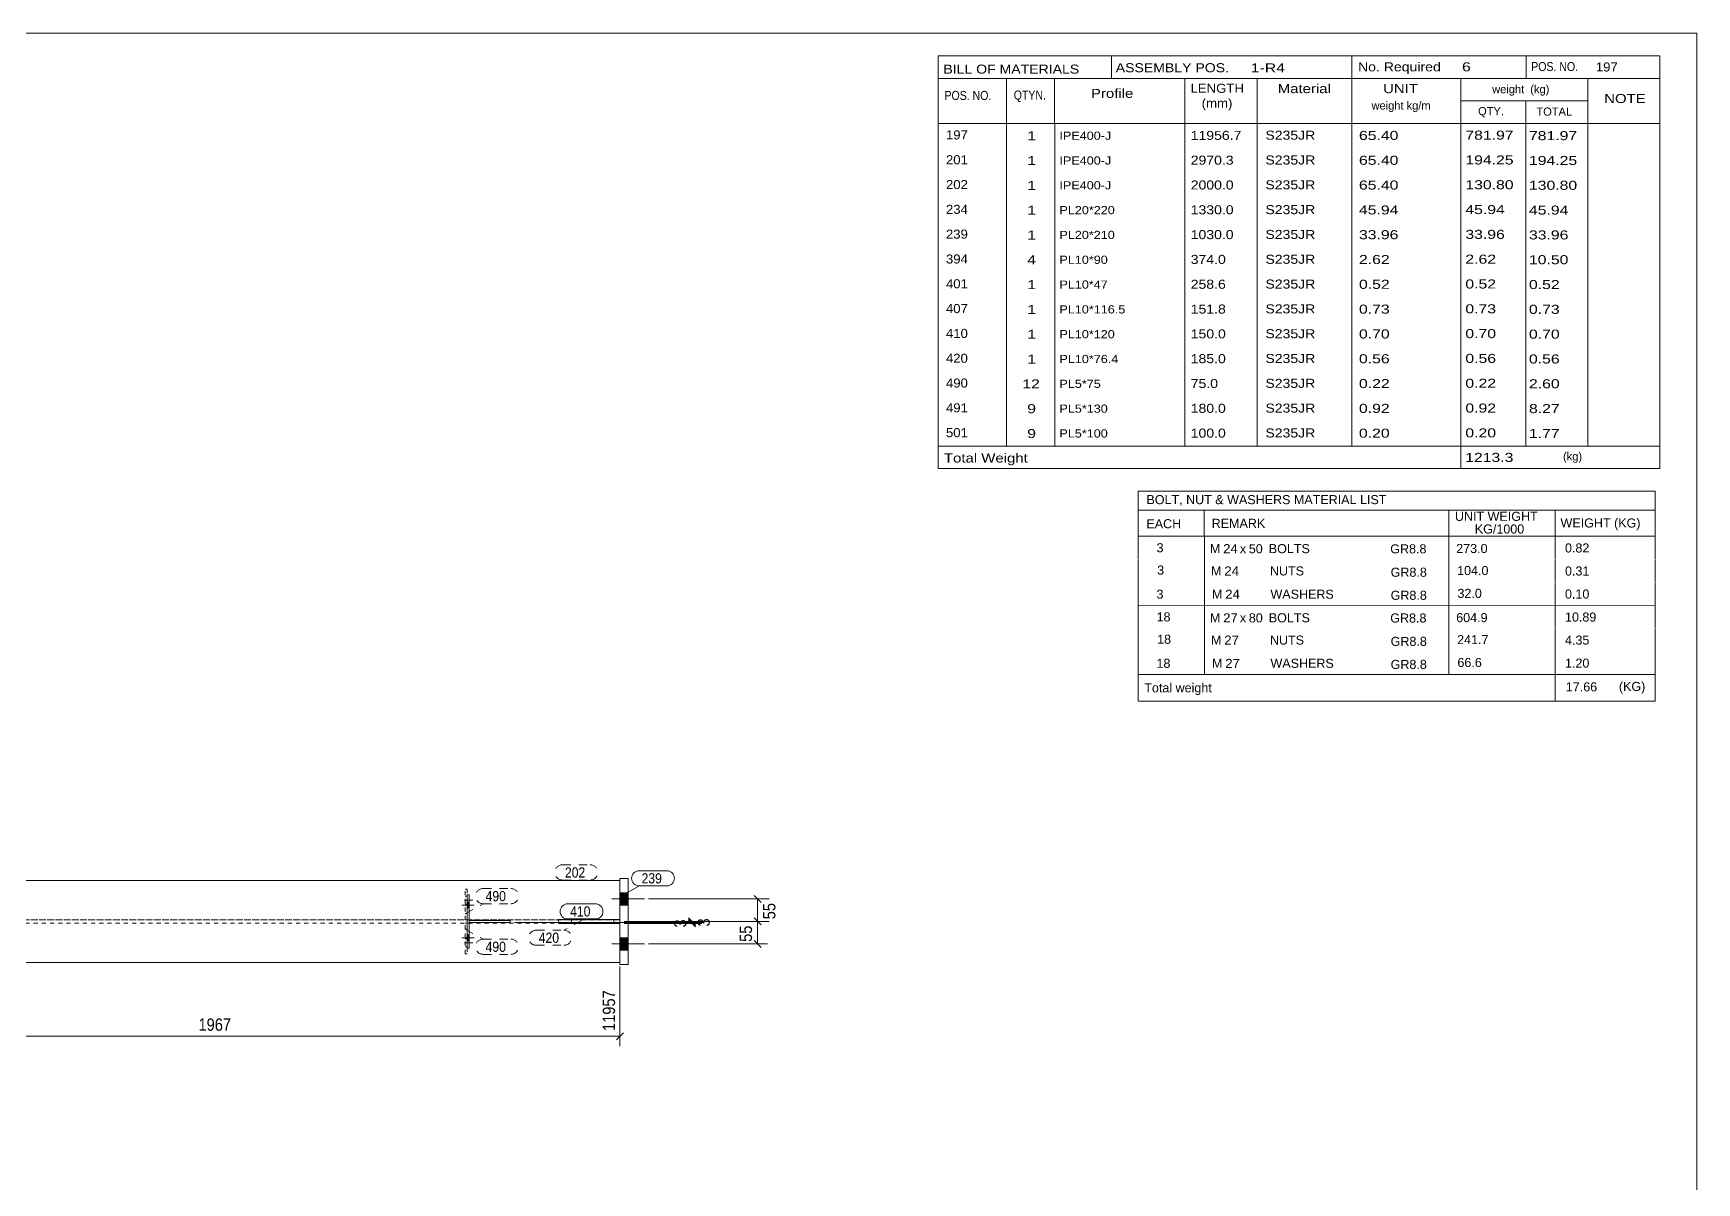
# Model space of a CAD drawing. Header units: millimetres. Extents: x 2 to 1174, y 1 to 825.
# Drawn here: x 768.3 to 1174, y 544.7 to 825 of the extents above; entities that cross this region are included whole.
import ezdxf

# ---------------------------------------------------------------- set-up
doc = ezdxf.new("R2010")
doc.units = ezdxf.units.MM
for name, pattern in [('XKITLINE00', [0]), ('XKITLINE01', [4, 1, -1, 1, -1]), ('XKITLINE02', [4, 2, -2])]:
    doc.linetypes.add(name, pattern=pattern)
for name, color, linetype, lineweight in [('Bolt', 3, 'Continuous', 0), ('Dimensions', 7, 'Continuous', 0), ('DrawingSheet', 5, 'Continuous', 0), ('OtherObjectType', 7, 'Continuous', 0), ('Part', 2, 'Continuous', 0), ('PartMark', 7, 'Continuous', 0)]:
    doc.layers.add(name, color=color, linetype=linetype, lineweight=lineweight)
doc.styles.add('ARIAL', font='ARIAL.TTF')
doc.styles.add('ARIAL_NARROW', font='ARIALN.TTF')

# ---------------------------------------------------------------- blocks, each defined once
blk = doc.blocks.new('*A87')
at = {"layer": 'Bolt'}
for points in [[(874.14, 613.14), (874.64, 613.14), (874.64, 611.74), (874.14, 611.74)], [(874.14, 613.14), (874.64, 613.14), (874.64, 611.74), (874.14, 611.74)], [(874.14, 605.14), (874.64, 605.14), (874.64, 603.74), (874.14, 603.74)], [(874.14, 605.14), (874.64, 605.14), (874.64, 603.74), (874.14, 603.74)]]:
    blk.add_hatch(color=3, dxfattribs=at).paths.add_polyline_path(points, flags=17)
at = {"layer": 'Bolt', "color": 3, "linetype": 'XKITLINE00', "lineweight": 0}
for p, q in [((874.64, 613.14), (874.14, 613.14)), ((874.64, 613.14), (874.14, 613.14)), ((875.8, 612.44), (872.8, 612.44)), ((875.8, 612.44), (872.8, 612.44)), ((874.64, 611.74), (874.14, 611.74)), ((874.64, 611.74), (874.14, 611.74)), ((874.64, 605.14), (874.14, 605.14)), ((874.64, 605.14), (874.14, 605.14)), ((875.8, 604.44), (872.8, 604.44)), ((875.8, 604.44), (872.8, 604.44)), ((874.64, 603.74), (874.14, 603.74)), ((874.64, 603.74), (874.14, 603.74))]:
    blk.add_line(p, q, dxfattribs=at)
blk = doc.blocks.new('*A89')
at = {"layer": 'Part', "color": 2, "linetype": 'XKITLINE00', "lineweight": 0}
for p, q in [((911.38, 618.44), (699.71, 618.44)), ((911.38, 598.44), (699.71, 598.44))]:
    blk.add_line(p, q, dxfattribs=at)
at = {"layer": 'Part', "color": 7, "linetype": 'XKITLINE01', "lineweight": 0}
for p, q in [((911.38, 618.44), (911.38, 598.44)), ((699.71, 608.84), (911.38, 608.84)), ((911.38, 608.04), (699.71, 608.04))]:
    blk.add_line(p, q, dxfattribs=at)
blk = doc.blocks.new('*A90')
at = {"layer": 'Part', "color": 2, "linetype": 'XKITLINE00', "lineweight": 0}
for p, q in [((911.38, 608.94), (896.38, 608.94)), ((896.38, 608.94), (896.38, 607.94)), ((911.38, 607.94), (911.38, 608.94)), ((911.38, 607.94), (896.38, 607.94))]:
    blk.add_line(p, q, dxfattribs=at)
at = {"layer": 'Part', "color": 7, "linetype": 'XKITLINE01', "lineweight": 0}
blk.add_line((909.88, 607.94), (909.88, 608.94), dxfattribs=at)
blk = doc.blocks.new('*A91')
at = {"layer": 'Part', "color": 2, "linetype": 'XKITLINE00', "lineweight": 0}
for p, q in [((911.38, 618.94), (913.38, 618.94)), ((911.38, 597.94), (911.38, 618.94)), ((913.38, 618.94), (913.38, 597.94)), ((913.38, 597.94), (911.38, 597.94))]:
    blk.add_line(p, q, dxfattribs=at)
blk = doc.blocks.new('*A92')
at = {"layer": 'Part', "color": 7, "linetype": 'XKITLINE01', "lineweight": 0}
for p, q in [((899.59, 607.94), (899.59, 608.94)), ((899.59, 608.94), (911.38, 608.94)), ((911.38, 607.94), (911.38, 608.94)), ((911.38, 608.94), (911.38, 607.94)), ((899.59, 607.94), (911.38, 607.94))]:
    blk.add_line(p, q, dxfattribs=at)
blk = doc.blocks.new('*A103')
at = {"layer": 'Part', "color": 7, "linetype": 'XKITLINE01', "lineweight": 0}
for p, q in [((873.64, 600.54), (873.64, 608.04)), ((873.64, 608.04), (874.14, 608.04)), ((873.64, 606.54), (874.14, 606.54)), ((874.14, 608.04), (874.14, 600.54)), ((874.14, 600.54), (873.64, 600.54))]:
    blk.add_line(p, q, dxfattribs=at)
blk = doc.blocks.new('*A104')
at = {"layer": 'Part', "color": 7, "linetype": 'XKITLINE01', "lineweight": 0}
for p, q in [((873.64, 608.84), (873.64, 616.34)), ((873.64, 616.34), (874.14, 616.34)), ((874.14, 616.34), (874.14, 608.84)), ((873.64, 610.34), (874.14, 610.34)), ((874.14, 608.84), (873.64, 608.84))]:
    blk.add_line(p, q, dxfattribs=at)
blk = doc.blocks.new('*A121')
at = {"layer": 'Part', "color": 2, "linetype": 'XKITLINE00', "lineweight": 0}
for p, q in [((874.64, 608.69), (884.64, 608.69)), ((884.64, 608.19), (884.64, 608.69)), ((884.64, 608.19), (874.64, 608.19))]:
    blk.add_line(p, q, dxfattribs=at)
at = {"layer": 'Part', "color": 7, "linetype": 'XKITLINE01', "lineweight": 0}
blk.add_line((874.64, 608.19), (874.64, 608.69), dxfattribs=at)
blk.add_line((874.64, 608.19), (874.64, 608.69), dxfattribs=at)
blk = doc.blocks.new('*A122')
at = {"layer": 'Part', "color": 2, "linetype": 'XKITLINE00', "lineweight": 0}
for p, q in [((874.14, 601.94), (874.14, 614.94)), ((874.14, 614.94), (874.64, 614.94)), ((874.64, 614.94), (874.64, 601.94)), ((874.64, 601.94), (874.14, 601.94))]:
    blk.add_line(p, q, dxfattribs=at)
blk = doc.blocks.new('*A125')
at = {"layer": 'Part', "color": 7, "linetype": 'XKITLINE01', "lineweight": 0}
for p, q in [((911.38, 618.44), (714.96, 618.44)), ((714.96, 618.44), (714.96, 598.44)), ((715.21, 618.44), (715.21, 598.44)), ((911.38, 598.44), (911.38, 618.44)), ((911.38, 608.84), (715.21, 608.84)), ((909.92, 608.04), (909.92, 608.84)), ((911.38, 608.04), (715.21, 608.04)), ((714.96, 598.44), (911.38, 598.44))]:
    blk.add_line(p, q, dxfattribs=at)
blk = doc.blocks.new('*A139')
at = {"layer": 'Bolt'}
for points in [[(911.38, 615.44), (913.38, 615.44), (913.38, 612.44), (911.38, 612.44)], [(911.38, 615.44), (913.38, 615.44), (913.38, 612.44), (911.38, 612.44)], [(911.38, 615.44), (913.38, 615.44), (913.38, 612.44), (911.38, 612.44)], [(911.38, 615.44), (913.38, 615.44), (913.38, 612.44), (911.38, 612.44)], [(911.38, 615.44), (913.38, 615.44), (913.38, 612.44), (911.38, 612.44)], [(911.38, 615.44), (913.38, 615.44), (913.38, 612.44), (911.38, 612.44)], [(911.38, 615.44), (913.38, 615.44), (913.38, 612.44), (911.38, 612.44)], [(911.38, 615.44), (913.38, 615.44), (913.38, 612.44), (911.38, 612.44)], [(911.38, 604.44), (913.38, 604.44), (913.38, 601.44), (911.38, 601.44)], [(911.38, 604.44), (913.38, 604.44), (913.38, 601.44), (911.38, 601.44)], [(911.38, 604.44), (913.38, 604.44), (913.38, 601.44), (911.38, 601.44)], [(911.38, 604.44), (913.38, 604.44), (913.38, 601.44), (911.38, 601.44)], [(911.38, 604.44), (913.38, 604.44), (913.38, 601.44), (911.38, 601.44)], [(911.38, 604.44), (913.38, 604.44), (913.38, 601.44), (911.38, 601.44)], [(911.38, 604.44), (913.38, 604.44), (913.38, 601.44), (911.38, 601.44)], [(911.38, 604.44), (913.38, 604.44), (913.38, 601.44), (911.38, 601.44)]]:
    blk.add_hatch(color=3, dxfattribs=at).paths.add_polyline_path(points, flags=17)
at = {"layer": 'Bolt', "color": 3, "linetype": 'XKITLINE00', "lineweight": 0}
for p, q in [((909.38, 613.94), (917.38, 613.94)), ((909.38, 613.94), (917.38, 613.94)), ((909.38, 613.94), (917.38, 613.94)), ((909.38, 613.94), (917.38, 613.94)), ((909.38, 613.94), (917.38, 613.94)), ((909.38, 613.94), (917.38, 613.94)), ((909.38, 613.94), (917.38, 613.94)), ((909.38, 613.94), (917.38, 613.94)), ((911.38, 615.44), (913.38, 615.44)), ((911.38, 615.44), (913.38, 615.44)), ((911.38, 615.44), (913.38, 615.44)), ((911.38, 615.44), (913.38, 615.44)), ((911.38, 615.44), (913.38, 615.44)), ((911.38, 615.44), (913.38, 615.44)), ((911.38, 615.44), (913.38, 615.44)), ((911.38, 615.44), (913.38, 615.44)), ((911.38, 612.44), (913.38, 612.44)), ((911.38, 612.44), (913.38, 612.44)), ((911.38, 612.44), (913.38, 612.44)), ((911.38, 612.44), (913.38, 612.44)), ((911.38, 612.44), (913.38, 612.44)), ((911.38, 612.44), (913.38, 612.44)), ((911.38, 612.44), (913.38, 612.44)), ((911.38, 612.44), (913.38, 612.44)), ((909.38, 602.94), (917.38, 602.94)), ((909.38, 602.94), (917.38, 602.94)), ((909.38, 602.94), (917.38, 602.94)), ((909.38, 602.94), (917.38, 602.94)), ((909.38, 602.94), (917.38, 602.94)), ((909.38, 602.94), (917.38, 602.94)), ((909.38, 602.94), (917.38, 602.94)), ((909.38, 602.94), (917.38, 602.94)), ((911.38, 604.44), (913.38, 604.44)), ((911.38, 604.44), (913.38, 604.44)), ((911.38, 604.44), (913.38, 604.44)), ((911.38, 604.44), (913.38, 604.44)), ((911.38, 604.44), (913.38, 604.44)), ((911.38, 604.44), (913.38, 604.44)), ((911.38, 604.44), (913.38, 604.44)), ((911.38, 604.44), (913.38, 604.44)), ((911.38, 601.44), (913.38, 601.44)), ((911.38, 601.44), (913.38, 601.44)), ((911.38, 601.44), (913.38, 601.44)), ((911.38, 601.44), (913.38, 601.44)), ((911.38, 601.44), (913.38, 601.44)), ((911.38, 601.44), (913.38, 601.44)), ((911.38, 601.44), (913.38, 601.44)), ((911.38, 601.44), (913.38, 601.44))]:
    blk.add_line(p, q, dxfattribs=at)
blk = doc.blocks.new('*A144')
at = {"layer": 'Bolt', "color": 3, "linetype": 'XKITLINE02', "lineweight": 0}
for p, q in [((875.49, 603.24), (872.49, 603.24)), ((874.14, 604.22), (873.64, 604.22)), ((874.14, 602.25), (873.64, 602.25))]:
    blk.add_line(p, q, dxfattribs=at)
blk = doc.blocks.new('*A145')
at = {"layer": 'Bolt', "color": 3, "linetype": 'XKITLINE02', "lineweight": 0}
for p, q in [((875.49, 613.64), (872.49, 613.64)), ((874.14, 614.62), (873.64, 614.62)), ((874.14, 612.65), (873.64, 612.65))]:
    blk.add_line(p, q, dxfattribs=at)
blk = doc.blocks.new('*A213')
at = {"layer": 'DrawingSheet', "color": 5, "linetype": 'XKITLINE00', "lineweight": 0}
for p, q in [((1174, 825), (5, 825)), ((1174, 5), (1174, 825))]:
    blk.add_line(p, q, dxfattribs=at)
blk = doc.blocks.new('*A214')
at = {"layer": 'OtherObjectType', "color": 7, "linetype": 'XKITLINE00', "lineweight": 0}
for p, q in [((1037.76, 713.35), (1037.75, 702.35)), ((1037.76, 713.35), (1163.88, 713.35)), ((1163.88, 713.35), (1163.88, 702.35)), ((1037.75, 708.7), (1163.88, 708.7)), ((1053.87, 708.71), (1053.87, 702.35)), ((1113.57, 708.71), (1113.57, 702.35)), ((1139.47, 708.69), (1139.47, 702.35)), ((1037.76, 702.32), (1037.76, 696.82)), ((1037.77, 702.35), (1163.88, 702.35)), ((1053.92, 702.35), (1053.92, 696.73)), ((1113.57, 702.35), (1113.57, 696.73)), ((1139.5, 702.35), (1139.5, 696.85)), ((1163.88, 702.35), (1163.88, 696.85)), ((1037.79, 696.73), (1037.79, 691.12)), ((1053.95, 696.73), (1053.95, 691.11)), ((1113.57, 696.73), (1113.57, 691.11)), ((1139.5, 696.73), (1139.5, 691.23)), ((1163.88, 696.73), (1163.88, 691.23)), ((1037.79, 691.1), (1037.79, 685.53)), ((1053.95, 691.11), (1053.95, 685.49)), ((1113.57, 691.11), (1113.57, 685.49)), ((1139.5, 691.11), (1139.5, 685.5)), ((1163.88, 691.11), (1163.88, 685.5)), ((1163.88, 685.5), (1037.75, 685.53)), ((1037.76, 685.46), (1037.76, 679.96)), ((1053.92, 685.49), (1053.92, 679.87)), ((1113.57, 685.49), (1113.57, 679.87)), ((1139.5, 685.49), (1139.5, 679.99)), ((1163.88, 685.49), (1163.88, 679.99)), ((1037.79, 679.87), (1037.79, 674.26)), ((1053.95, 679.87), (1053.95, 674.26)), ((1113.57, 679.87), (1113.57, 674.26)), ((1139.5, 679.87), (1139.5, 674.37)), ((1163.88, 679.87), (1163.88, 674.37)), ((1037.79, 674.24), (1037.79, 668.67)), ((1053.95, 674.25), (1053.95, 668.64)), ((1113.57, 674.26), (1113.57, 668.64)), ((1139.5, 674.25), (1139.5, 668.65)), ((1163.88, 674.25), (1163.88, 668.64)), ((1163.88, 668.64), (1037.75, 668.67)), ((1037.78, 668.64), (1037.78, 662.23)), ((1037.85, 668.63), (1163.87, 668.64)), ((1139.5, 668.6), (1139.5, 662.19)), ((1163.87, 668.61), (1163.87, 662.19)), ((1037.77, 662.19), (1163.87, 662.19))]:
    blk.add_line(p, q, dxfattribs=at)
at = {"layer": 'OtherObjectType', "color": 7, "style": 'ARIAL_NARROW'}
for s, width, p in [('BOLT, NUT & WASHERS MATERIAL LIST', 1.211571, (1039.79, 710.19)), ('EACH', 1.211571, (1039.78, 704.32)), ('REMARK', 1.211571, (1055.7, 704.41)), ('UNIT WEIGHT', 1.211571, (1115.03, 706.12)), ('WEIGHT (KG)', 1.211571, (1140.78, 704.5)), (' KG/1000', 1.211571, (1119.02, 703.03)), ('3', 1.211571, (1042.26, 698.45)), ('M', 1.211571, (1055.26, 698.25)), ('24', 1.275, (1058.5, 698.23)), ('x', 1.211571, (1062.58, 698.23)), ('50', 1.211571, (1064.76, 698.22)), ('BOLTS', 1.211571, (1069.63, 698.24)), ('GR8.8', 1.211571, (1099.25, 698.19)), ('273.0', 1.211571, (1115.34, 698.28)), ('0.82', 1.211571, (1141.87, 698.41)), ('3', 1.211571, (1042.4, 693.01)), ('M', 1.211571, (1055.54, 692.81)), ('24', 1.275, (1058.78, 692.79)), ('NUTS', 1.211571, (1069.91, 692.81)), ('GR8.8', 1.211571, (1099.35, 692.49)), ('104.0', 1.211571, (1115.56, 692.9)), ('0.31', 1.211571, (1141.87, 692.79)), ('3', 1.211571, (1042.24, 687.14)), ('M', 1.211571, (1055.76, 687.14)), ('24', 1.275, (1059, 687.12)), ('WASHERS', 1.211571, (1070.04, 687.13)), ('GR8.8', 1.211571, (1099.35, 686.87)), ('32.0', 1.211571, (1115.64, 687.34)), ('0.10', 1.211571, (1141.87, 687.18)), ('18', 1.211571, (1042.26, 681.6)), ('M', 1.211571, (1055.26, 681.39)), ('27', 1.275, (1058.5, 681.37)), ('x', 1.211571, (1062.58, 681.37)), ('80', 1.211571, (1064.76, 681.36)), ('BOLTS', 1.211571, (1069.63, 681.38)), ('GR8.8', 1.211571, (1099.25, 681.33)), ('604.9', 1.211571, (1115.34, 681.42)), ('10.89', 1.211571, (1141.87, 681.56)), ('18', 1.211571, (1042.4, 676.15)), ('M', 1.211571, (1055.54, 675.96)), ('27', 1.275, (1058.78, 675.94)), ('NUTS', 1.211571, (1069.91, 675.95)), ('GR8.8', 1.211571, (1099.35, 675.63)), ('241.7', 1.211571, (1115.56, 676.05)), ('4.35', 1.211571, (1141.87, 675.94)), ('18', 1.211571, (1042.24, 670.28)), ('M', 1.211571, (1055.76, 670.28)), ('27', 1.275, (1059, 670.26)), ('WASHERS', 1.211571, (1070.04, 670.28)), ('GR8.8', 1.211571, (1099.35, 670.01)), ('66.6', 1.211571, (1115.64, 670.48)), ('1.20', 1.211571, (1141.87, 670.32)), ('Total weight', 1.211571, (1039.26, 664.31)), ('17.66', 1.211571, (1142.07, 664.54)), ('(KG)', 1.211571, (1155.02, 664.64))]:
    blk.add_text(s, height=2.2, dxfattribs=dict(at, width=width)).set_placement(p)
blk = doc.blocks.new('*A219')
at = {"layer": 'OtherObjectType', "color": 7, "linetype": 'XKITLINE00', "lineweight": 0}
for p, q in [((988.98, 819.5), (1164.98, 819.5)), ((988.98, 819.5), (988.98, 808.5)), ((1031.26, 819.42), (1031.26, 813.87)), ((1089.85, 814), (1089.85, 819.5)), ((1132.43, 813.96), (1132.43, 819.42)), ((1164.98, 814), (1164.98, 819.5)), ((988.98, 814), (1164.98, 814)), ((1005.64, 814), (1005.64, 803)), ((1017.4, 813.98), (1017.4, 803.03)), ((1049.12, 813.99), (1049.13, 803)), ((1066.78, 813.98), (1066.78, 803)), ((1089.85, 813.98), (1089.85, 803)), ((1116.43, 814), (1116.43, 803)), ((1147.42, 814), (1147.42, 803)), ((1164.98, 814), (1164.98, 808.5)), ((988.98, 808.5), (988.98, 803)), ((1116.45, 808.52), (1147.45, 808.52)), ((1132.28, 808.52), (1132.28, 803)), ((1164.98, 808.5), (1164.98, 803)), ((988.98, 803), (1164.98, 803)), ((988.98, 803), (988.98, 796.95)), ((1005.63, 803), (1005.63, 796.95)), ((1017.44, 802.99), (1017.44, 796.95)), ((1049.12, 803), (1049.11, 796.95)), ((1066.79, 803), (1066.79, 796.95)), ((1089.87, 803), (1089.87, 796.95)), ((1116.44, 803), (1116.44, 796.95)), ((1132.33, 802.95), (1132.33, 796.95)), ((1147.43, 803), (1147.43, 796.95)), ((1164.98, 803), (1164.98, 796.95)), ((988.98, 796.95), (988.98, 790.9)), ((1005.63, 796.95), (1005.63, 790.9)), ((1017.44, 796.94), (1017.44, 790.9)), ((1049.12, 796.95), (1049.11, 790.9)), ((1066.79, 796.95), (1066.79, 790.9)), ((1089.87, 796.95), (1089.87, 790.9)), ((1116.44, 796.95), (1116.44, 790.9)), ((1132.33, 796.9), (1132.33, 790.9)), ((1147.43, 796.95), (1147.43, 790.9)), ((1164.98, 796.95), (1164.98, 790.9)), ((988.98, 790.9), (988.98, 784.85)), ((1005.63, 790.9), (1005.63, 784.85)), ((1017.44, 790.89), (1017.44, 784.85)), ((1049.12, 790.9), (1049.11, 784.85)), ((1066.79, 790.9), (1066.79, 784.85)), ((1089.87, 790.9), (1089.87, 784.85)), ((1116.44, 790.9), (1116.44, 784.85)), ((1132.33, 790.85), (1132.33, 784.85)), ((1147.43, 790.9), (1147.43, 784.85)), ((1164.98, 790.9), (1164.98, 784.85)), ((988.98, 784.85), (988.98, 778.8)), ((1005.63, 784.85), (1005.63, 778.8)), ((1017.44, 784.84), (1017.44, 778.8)), ((1049.12, 784.85), (1049.11, 778.8)), ((1066.79, 784.85), (1066.79, 778.8)), ((1089.87, 784.85), (1089.87, 778.8)), ((1116.44, 784.85), (1116.44, 778.8)), ((1132.33, 784.8), (1132.33, 778.8)), ((1147.43, 784.85), (1147.43, 778.8)), ((1164.98, 784.85), (1164.98, 778.8)), ((988.98, 778.8), (988.98, 772.75)), ((1005.63, 778.8), (1005.63, 772.75)), ((1017.44, 778.79), (1017.44, 772.75)), ((1049.12, 778.8), (1049.11, 772.75)), ((1066.79, 778.8), (1066.79, 772.75)), ((1089.87, 778.8), (1089.87, 772.75)), ((1116.44, 778.8), (1116.44, 772.75)), ((1132.33, 778.75), (1132.33, 772.75)), ((1147.43, 778.8), (1147.43, 772.75)), ((1164.98, 778.8), (1164.98, 772.75)), ((988.98, 772.75), (988.98, 766.7)), ((1005.63, 772.75), (1005.63, 766.7)), ((1017.44, 772.74), (1017.44, 766.7)), ((1049.12, 772.75), (1049.11, 766.7)), ((1066.79, 772.75), (1066.79, 766.7)), ((1089.87, 772.75), (1089.87, 766.7)), ((1116.44, 772.75), (1116.44, 766.7)), ((1132.33, 772.7), (1132.33, 766.7)), ((1147.43, 772.75), (1147.43, 766.7)), ((1164.98, 772.75), (1164.98, 766.7)), ((988.98, 766.7), (988.98, 760.65)), ((1005.63, 766.7), (1005.63, 760.65)), ((1017.44, 766.69), (1017.44, 760.65)), ((1049.12, 766.7), (1049.11, 760.65)), ((1066.79, 766.7), (1066.79, 760.65)), ((1089.87, 766.7), (1089.87, 760.65)), ((1116.44, 766.7), (1116.44, 760.65)), ((1132.33, 766.65), (1132.33, 760.65)), ((1147.43, 766.7), (1147.43, 760.65)), ((1164.98, 766.7), (1164.98, 760.65)), ((988.98, 760.65), (988.98, 754.6)), ((1005.63, 760.65), (1005.63, 754.6)), ((1017.44, 760.64), (1017.44, 754.6)), ((1049.12, 760.65), (1049.11, 754.6)), ((1066.79, 760.65), (1066.79, 754.6)), ((1089.87, 760.65), (1089.87, 754.6)), ((1116.44, 760.65), (1116.44, 754.6)), ((1132.33, 760.6), (1132.33, 754.6)), ((1147.43, 760.65), (1147.43, 754.6)), ((1164.98, 760.65), (1164.98, 754.6)), ((988.98, 754.6), (988.98, 748.55)), ((1005.63, 754.6), (1005.63, 748.55)), ((1017.44, 754.59), (1017.44, 748.55)), ((1049.12, 754.6), (1049.11, 748.55)), ((1066.79, 754.6), (1066.79, 748.55)), ((1089.87, 754.6), (1089.87, 748.55)), ((1116.44, 754.6), (1116.44, 748.55)), ((1132.33, 754.55), (1132.33, 748.55)), ((1147.43, 754.6), (1147.43, 748.55)), ((1164.98, 754.6), (1164.98, 748.55)), ((988.98, 748.55), (988.98, 742.5)), ((1005.63, 748.55), (1005.63, 742.5)), ((1017.44, 748.54), (1017.44, 742.5)), ((1049.12, 748.55), (1049.11, 742.5)), ((1066.79, 748.55), (1066.79, 742.5)), ((1089.87, 748.55), (1089.87, 742.5)), ((1116.44, 748.55), (1116.44, 742.5)), ((1132.33, 748.5), (1132.33, 742.5)), ((1147.43, 748.55), (1147.43, 742.5)), ((1164.98, 748.55), (1164.98, 742.5)), ((988.98, 742.5), (988.98, 736.45)), ((1005.63, 742.5), (1005.63, 736.45)), ((1017.44, 742.49), (1017.44, 736.45)), ((1049.12, 742.5), (1049.11, 736.45)), ((1066.79, 742.5), (1066.79, 736.45)), ((1089.87, 742.5), (1089.87, 736.45)), ((1116.44, 742.5), (1116.44, 736.45)), ((1147.43, 742.5), (1147.43, 736.45)), ((1164.98, 742.5), (1164.98, 736.45)), ((1132.33, 742.45), (1132.33, 736.45)), ((988.98, 736.45), (988.98, 730.4)), ((1005.63, 736.45), (1005.63, 730.4)), ((1017.44, 736.44), (1017.44, 730.4)), ((1049.12, 736.45), (1049.11, 730.4)), ((1066.79, 736.45), (1066.79, 730.4)), ((1089.87, 736.45), (1089.87, 730.4)), ((1116.44, 736.45), (1116.44, 730.4)), ((1132.33, 736.4), (1132.33, 730.4)), ((1147.43, 736.45), (1147.43, 730.4)), ((1164.98, 736.45), (1164.98, 730.4)), ((988.98, 730.4), (988.98, 724.35)), ((1005.63, 730.4), (1005.63, 724.35)), ((1017.44, 730.39), (1017.44, 724.35)), ((1049.12, 730.4), (1049.11, 724.35)), ((1066.79, 730.4), (1066.79, 724.35)), ((1089.87, 730.4), (1089.87, 724.35)), ((1116.44, 730.4), (1116.44, 724.35)), ((1132.33, 730.35), (1132.33, 724.35)), ((1147.43, 730.4), (1147.43, 724.35)), ((1164.98, 730.4), (1164.98, 724.35)), ((988.98, 724.35), (1164.98, 724.35)), ((988.98, 724.35), (988.98, 718.85)), ((1116.44, 724.35), (1116.44, 718.85)), ((1164.98, 724.35), (1164.98, 718.85)), ((988.98, 718.85), (1164.98, 718.85))]:
    blk.add_line(p, q, dxfattribs=at)
at = {"layer": 'OtherObjectType', "color": 7, "style": 'ARIAL_NARROW'}
for s, height, width, p in [('BILL OF MATERIALS', 2.2, 1.36, (990.25, 815.16)), ('ASSEMBLY POS.', 2.2, 1.36, (1032.3, 815.5)), ('1-R4', 2.2, 1.525501, (1065.23, 815.46)), ('No. Required', 2.2, 1.36, (1091.39, 815.72)), ('6', 2.2, 1.525501, (1116.75, 815.72)), ('POS. NO.', 2.2, 1.02, (1133.63, 815.79)), ('197', 2.2, 1.270501, (1149.4, 815.69)), ('Profile', 2.2, 1.445, (1026.26, 809.25)), ('LENGTH', 2.2, 1.275, (1050.54, 810.49)), ('Material', 2.2, 1.445, (1071.81, 810.41)), ('UNIT', 2.2, 1.445, (1097.52, 810.4)), ('weight  (kg)', 1.98, 1.19, (1124.11, 810.39)), ('POS. NO.', 2.2, 1.02, (990.53, 808.74)), ('QTYN.', 2.2, 1.02, (1007.42, 808.84)), ('(mm)', 2.2, 1.275, (1053.26, 806.86)), ('weight kg/m', 1.98, 1.19, (1094.69, 806.4)), ('NOTE', 2.2, 1.445, (1151.44, 807.99)), ('QTY.', 1.98, 1.19, (1120.68, 805.03)), ('TOTAL', 1.98, 1.19, (1134.9, 804.91)), ('197', 2.2, 1.270501, (990.89, 799.12)), ('1', 2.2, 1.525501, (1010.71, 798.91)), ('IPE400-J', 1.98, 1.355501, (1018.56, 799.04)), ('11956.7', 2.2, 1.355501, (1050.59, 799.01)), ('S235JR', 2.2, 1.355501, (1068.81, 799.05)), ('65.40', 2.2, 1.525501, (1091.62, 798.99)), ('781.97', 2.2, 1.525501, (1117.57, 799.07)), ('781.97', 2.2, 1.525501, (1133.08, 798.94)), ('201', 2.2, 1.270501, (990.89, 793.07)), ('2970.3', 2.2, 1.355501, (1050.59, 792.96)), ('S235JR', 2.2, 1.355501, (1068.81, 793)), ('194.25', 2.2, 1.525501, (1117.57, 793.02)), ('1', 2.2, 1.525501, (1010.71, 792.86)), ('IPE400-J', 1.98, 1.355501, (1018.56, 792.99)), ('65.40', 2.2, 1.525501, (1091.62, 792.94)), ('194.25', 2.2, 1.525501, (1133.08, 792.89)), ('202', 2.2, 1.270501, (990.89, 787.02)), ('1', 2.2, 1.525501, (1010.71, 786.81)), ('IPE400-J', 1.98, 1.355501, (1018.56, 786.94)), ('2000.0', 2.2, 1.355501, (1050.59, 786.91)), ('S235JR', 2.2, 1.355501, (1068.81, 786.95)), ('65.40', 2.2, 1.525501, (1091.62, 786.89)), ('130.80', 2.2, 1.525501, (1117.57, 786.97)), ('130.80', 2.2, 1.525501, (1133.08, 786.84)), ('234', 2.2, 1.270501, (990.89, 780.97)), ('1330.0', 2.2, 1.355501, (1050.59, 780.86)), ('S235JR', 2.2, 1.355501, (1068.81, 780.9)), ('45.94', 2.2, 1.525501, (1091.62, 780.84)), ('45.94', 2.2, 1.525501, (1117.57, 780.92)), ('45.94', 2.2, 1.525501, (1133.08, 780.79)), ('1', 2.2, 1.525501, (1010.71, 780.76)), ('PL20*220', 1.98, 1.355501, (1018.56, 780.89)), ('239', 2.2, 1.270501, (990.89, 774.92)), ('1', 2.2, 1.525501, (1010.71, 774.71)), ('PL20*210', 1.98, 1.355501, (1018.56, 774.84)), ('1030.0', 2.2, 1.355501, (1050.59, 774.81)), ('S235JR', 2.2, 1.355501, (1068.81, 774.85)), ('33.96', 2.2, 1.525501, (1091.62, 774.79)), ('33.96', 2.2, 1.525501, (1117.57, 774.87)), ('33.96', 2.2, 1.525501, (1133.08, 774.74)), ('394', 2.2, 1.270501, (990.89, 768.87)), ('4', 2.2, 1.525501, (1010.71, 768.66)), ('374.0', 2.2, 1.355501, (1050.59, 768.76)), ('S235JR', 2.2, 1.355501, (1068.81, 768.8)), ('2.62', 2.2, 1.525501, (1091.62, 768.74)), ('2.62', 2.2, 1.525501, (1117.57, 768.82)), ('10.50', 2.2, 1.525501, (1133.08, 768.69)), ('PL10*90', 1.98, 1.355501, (1018.56, 768.79)), ('401', 2.2, 1.270501, (990.89, 762.82)), ('1', 2.2, 1.525501, (1010.71, 762.61)), ('PL10*47', 1.98, 1.355501, (1018.56, 762.74)), ('258.6', 2.2, 1.355501, (1050.59, 762.71)), ('S235JR', 2.2, 1.355501, (1068.81, 762.75)), ('0.52', 2.2, 1.525501, (1091.62, 762.69)), ('0.52', 2.2, 1.525501, (1117.57, 762.77)), ('0.52', 2.2, 1.525501, (1133.08, 762.64)), ('407', 2.2, 1.270501, (990.89, 756.77)), ('1', 2.2, 1.525501, (1010.71, 756.56)), ('PL10*116.5', 1.98, 1.355501, (1018.56, 756.69)), ('151.8', 2.2, 1.355501, (1050.59, 756.66)), ('S235JR', 2.2, 1.355501, (1068.81, 756.7)), ('0.73', 2.2, 1.525501, (1091.62, 756.64)), ('0.73', 2.2, 1.525501, (1117.57, 756.72)), ('0.73', 2.2, 1.525501, (1133.08, 756.59)), ('410', 2.2, 1.270501, (990.89, 750.72)), ('1', 2.2, 1.525501, (1010.71, 750.51)), ('PL10*120', 1.98, 1.355501, (1018.56, 750.64)), ('150.0', 2.2, 1.355501, (1050.59, 750.61)), ('S235JR', 2.2, 1.355501, (1068.81, 750.65)), ('0.70', 2.2, 1.525501, (1091.62, 750.59)), ('0.70', 2.2, 1.525501, (1117.57, 750.67)), ('0.70', 2.2, 1.525501, (1133.08, 750.54)), ('420', 2.2, 1.270501, (990.89, 744.67)), ('1', 2.2, 1.525501, (1010.71, 744.46)), ('PL10*76.4', 1.98, 1.355501, (1018.56, 744.59)), ('185.0', 2.2, 1.355501, (1050.59, 744.56)), ('S235JR', 2.2, 1.355501, (1068.81, 744.6)), ('0.56', 2.2, 1.525501, (1091.62, 744.54)), ('0.56', 2.2, 1.525501, (1117.57, 744.62)), ('0.56', 2.2, 1.525501, (1133.08, 744.49)), ('490', 2.2, 1.270501, (990.89, 738.62)), ('12', 2.2, 1.525501, (1009.51, 738.41)), ('PL5*75', 1.98, 1.355501, (1018.56, 738.54)), ('75.0', 2.2, 1.355501, (1050.59, 738.51)), ('S235JR', 2.2, 1.355501, (1068.81, 738.55)), ('0.22', 2.2, 1.525501, (1091.62, 738.49)), ('0.22', 2.2, 1.525501, (1117.57, 738.57)), ('2.60', 2.2, 1.525501, (1133.08, 738.44)), ('491', 2.2, 1.270501, (990.89, 732.57)), ('9', 2.2, 1.525501, (1010.71, 732.36)), ('PL5*130', 1.98, 1.355501, (1018.56, 732.49)), ('180.0', 2.2, 1.355501, (1050.59, 732.46)), ('S235JR', 2.2, 1.355501, (1068.81, 732.5)), ('0.92', 2.2, 1.525501, (1091.62, 732.44)), ('0.92', 2.2, 1.525501, (1117.57, 732.52)), ('8.27', 2.2, 1.525501, (1133.08, 732.39)), ('501', 2.2, 1.270501, (990.89, 726.52)), ('9', 2.2, 1.525501, (1010.71, 726.31)), ('PL5*100', 1.98, 1.355501, (1018.56, 726.44)), ('100.0', 2.2, 1.355501, (1050.59, 726.41)), ('S235JR', 2.2, 1.355501, (1068.81, 726.45)), ('0.20', 2.2, 1.525501, (1091.62, 726.39)), ('0.20', 2.2, 1.525501, (1117.57, 726.47)), ('1.77', 2.2, 1.525501, (1133.08, 726.34)), ('Total Weight', 2.2, 1.445, (990.4, 720.34)), ('1213.3', 2.2, 1.525501, (1117.52, 720.49)), ('(kg)', 1.98, 1.19, (1141.4, 720.86))]:
    blk.add_text(s, height=height, dxfattribs=dict(at, width=width)).set_placement(p)
blk = doc.blocks.new('*A332')
at = {"layer": 'Dimensions', "color": 7, "linetype": 'XKITLINE00', "lineweight": 0}
for p, q in [((944.09, 609.29), (945.78, 607.59)), ((912.38, 608.44), (947.34, 608.44)), ((944.94, 602.94), (944.94, 608.44)), ((918.38, 602.94), (947.34, 602.94)), ((944.09, 603.79), (945.78, 602.09))]:
    blk.add_line(p, q, dxfattribs=at)
at = {"layer": 'Dimensions', "color": 3}
for p in [(944.94, 608.44), (944.94, 602.94)]:
    blk.add_point(p, dxfattribs=at)
at = {"layer": 'Dimensions', "color": 3, "style": 'ARIAL', "width": 0.85}
blk.add_text('55', height=3, rotation=90.0002, dxfattribs=at).set_placement((943.59, 603.46))
blk = doc.blocks.new('*A333')
at = {"layer": 'Dimensions', "color": 7, "linetype": 'XKITLINE00', "lineweight": 0}
for p, q in [((918.38, 613.94), (947.79, 613.94)), ((944.09, 614.79), (945.78, 613.09)), ((944.94, 608.44), (944.94, 613.94)), ((944.09, 609.29), (945.78, 607.59)), ((912.38, 608.44), (947.79, 608.44))]:
    blk.add_line(p, q, dxfattribs=at)
at = {"layer": 'Dimensions', "color": 3}
for p in [(944.94, 613.94), (944.94, 608.44)]:
    blk.add_point(p, dxfattribs=at)
at = {"layer": 'Dimensions', "color": 3, "style": 'ARIAL', "width": 0.85}
blk.add_text('55', height=3, rotation=90.0002, dxfattribs=at).set_placement((949.29, 608.96))
blk = doc.blocks.new('*A334')
at = {"layer": 'Dimensions', "color": 7, "linetype": 'XKITLINE00', "lineweight": 0}
for p, q in [((928.09, 609.04), (929.78, 607.34)), ((928.09, 608.79), (929.78, 607.09)), ((885.64, 608.19), (931.34, 608.19)), ((912.38, 607.94), (931.34, 607.94)), ((928.94, 607.94), (928.94, 608.19))]:
    blk.add_line(p, q, dxfattribs=at)
at = {"layer": 'Dimensions', "color": 3}
for p in [(928.94, 608.19), (928.94, 607.94)]:
    blk.add_point(p, dxfattribs=at)
at = {"layer": 'Dimensions', "color": 3, "style": 'ARIAL', "width": 0.85}
blk.add_text('3', height=3, rotation=90.0002, dxfattribs=at).set_placement((927.59, 606.95))
blk = doc.blocks.new('*A335')
at = {"layer": 'Dimensions', "color": 7, "linetype": 'XKITLINE00', "lineweight": 0}
for p, q in [((928.09, 609.29), (929.78, 607.59)), ((928.09, 609.04), (929.78, 607.34)), ((885.64, 608.19), (931.79, 608.19)), ((912.38, 608.44), (931.79, 608.44)), ((928.94, 608.19), (928.94, 608.44))]:
    blk.add_line(p, q, dxfattribs=at)
at = {"layer": 'Dimensions', "color": 3}
for p in [(928.94, 608.44), (928.94, 608.19)]:
    blk.add_point(p, dxfattribs=at)
at = {"layer": 'Dimensions', "color": 3, "style": 'ARIAL', "width": 0.85}
blk.add_text('3', height=3, rotation=90.0002, dxfattribs=at).set_placement((933.29, 607.2))
blk = doc.blocks.new('*A341')
at = {"layer": 'Dimensions', "color": 7, "linetype": 'XKITLINE00', "lineweight": 0}
for p, q in [((714.71, 607.84), (714.71, 578.04)), ((911.38, 597.44), (911.38, 578.04)), ((715.56, 581.29), (713.86, 579.59)), ((714.71, 580.44), (911.38, 580.44)), ((912.22, 581.29), (910.53, 579.59))]:
    blk.add_line(p, q, dxfattribs=at)
at = {"layer": 'Dimensions', "color": 3}
for p in [(714.71, 580.44), (911.38, 580.44)]:
    blk.add_point(p, dxfattribs=at)
at = {"layer": 'Dimensions', "color": 3, "style": 'ARIAL', "width": 0.85}
blk.add_text('11957', height=3, rotation=90.0002, dxfattribs=at).set_placement((910.18, 581.74))
blk.add_text('1967', height=3, dxfattribs=at).set_placement((808.59, 581.79))
blk = doc.blocks.new('*A342')
at = {"layer": 'PartMark', "color": 7, "linetype": 'XKITLINE02', "lineweight": 0}
for p, q in [((897.36, 622.24), (904.13, 622.24)), ((897.36, 618.54), (904.13, 618.54))]:
    blk.add_line(p, q, dxfattribs=at)
for centre, start, end in [((897.36, 620.39), 90, 270), ((904.13, 620.39), 270, 90)]:
    blk.add_arc(centre, 1.85, start, end, dxfattribs=at)
at = {"layer": 'PartMark', "color": 3, "style": 'ARIAL', "width": 0.85}
blk.add_text('202', height=2.5, dxfattribs=at).set_placement((897.96, 619.14))
blk = doc.blocks.new('*A345')
at = {"layer": 'PartMark', "color": 7, "linetype": 'XKITLINE02', "lineweight": 0}
for p, q in [((873.77, 610.37), (878.01, 612.76)), ((878.01, 616.46), (884.77, 616.46)), ((878.01, 612.76), (884.77, 612.76))]:
    blk.add_line(p, q, dxfattribs=at)
for centre, start, end in [((878.01, 614.61), 90, 270), ((884.77, 614.61), 270, 90)]:
    blk.add_arc(centre, 1.85, start, end, dxfattribs=at)
at = {"layer": 'PartMark', "color": 3, "style": 'ARIAL', "width": 0.85}
blk.add_text('490', height=2.5, dxfattribs=at).set_placement((878.61, 613.36))
blk = doc.blocks.new('*A346')
at = {"layer": 'PartMark', "color": 7, "linetype": 'XKITLINE02', "lineweight": 0}
for p, q in [((873.77, 606.51), (878.01, 604.12)), ((878.01, 604.12), (884.77, 604.12)), ((878.01, 600.42), (884.77, 600.42))]:
    blk.add_line(p, q, dxfattribs=at)
for centre, start, end in [((878.01, 602.27), 90, 270), ((884.77, 602.27), 270, 90)]:
    blk.add_arc(centre, 1.85, start, end, dxfattribs=at)
at = {"layer": 'PartMark', "color": 3, "style": 'ARIAL', "width": 0.85}
blk.add_text('490', height=2.5, dxfattribs=at).set_placement((878.61, 601.02))
blk = doc.blocks.new('*A351')
at = {"layer": 'PartMark', "color": 7, "linetype": 'XKITLINE02', "lineweight": 0}
for p, q in [((901.98, 608.71), (897.73, 606.32)), ((890.97, 606.32), (897.73, 606.32)), ((890.97, 602.62), (897.73, 602.62))]:
    blk.add_line(p, q, dxfattribs=at)
for centre, start, end in [((890.97, 604.47), 90, 270), ((897.73, 604.47), 270, 90)]:
    blk.add_arc(centre, 1.85, start, end, dxfattribs=at)
at = {"layer": 'PartMark', "color": 3, "style": 'ARIAL', "width": 0.85}
blk.add_text('420', height=2.5, dxfattribs=at).set_placement((891.57, 603.22))
blk = doc.blocks.new('*A352')
at = {"layer": 'PartMark', "color": 7, "linetype": 'XKITLINE00', "lineweight": 0}
for p, q in [((916.05, 620.8), (922.81, 620.8)), ((911.8, 614.71), (916.05, 617.1)), ((916.05, 617.1), (922.81, 617.1))]:
    blk.add_line(p, q, dxfattribs=at)
for centre, start, end in [((916.05, 618.95), 90, 270), ((922.81, 618.95), 270, 90)]:
    blk.add_arc(centre, 1.85, start, end, dxfattribs=at)
at = {"layer": 'PartMark', "color": 3, "style": 'ARIAL', "width": 0.85}
blk.add_text('239', height=2.5, dxfattribs=at).set_placement((916.65, 617.7))
blk = doc.blocks.new('*A353')
at = {"layer": 'PartMark', "color": 7, "linetype": 'XKITLINE00', "lineweight": 0}
for p, q in [((898.63, 612.74), (905.39, 612.74)), ((898.63, 609.04), (905.39, 609.04))]:
    blk.add_line(p, q, dxfattribs=at)
for centre, start, end in [((898.63, 610.89), 90, 270), ((905.39, 610.89), 270, 90)]:
    blk.add_arc(centre, 1.85, start, end, dxfattribs=at)
at = {"layer": 'PartMark', "color": 3, "style": 'ARIAL', "width": 0.85}
blk.add_text('410', height=2.5, dxfattribs=at).set_placement((899.23, 609.64))

msp = doc.modelspace()

# ---------------------------------------------------------------- block references
at = {"lineweight": 0}
for name in ['*A213', '*A219', '*A214', '*A342', '*A352', '*A125', '*A91', '*A145', '*A87', '*A104', '*A345', '*A122', '*A353', '*A139', '*A333', '*A121', '*A335', '*A334', '*A351', '*A90', '*A92', '*A332', '*A341', '*A103', '*A346', '*A144']:
    msp.add_blockref(name, (0, 0), dxfattribs=at)
at = {"layer": 'Part', "lineweight": 0}
msp.add_blockref('*A89', (0, 0), dxfattribs=at)

doc.saveas('drawing.dxf')
